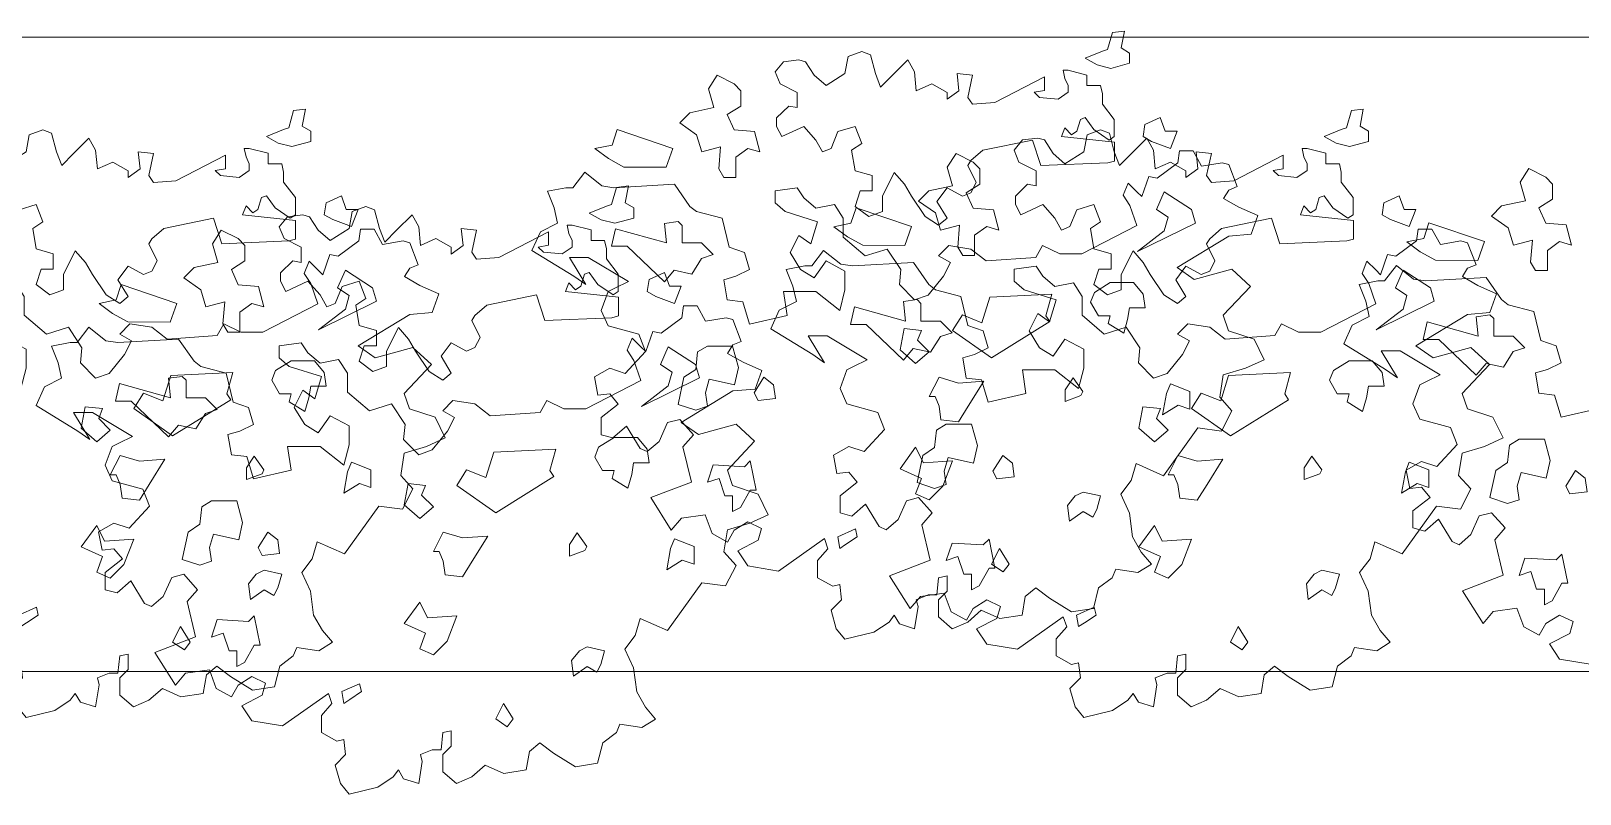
# Model space of a CAD drawing. Header units: inches. Extents: x 5 to 136470, y 9 to 138066.
# Drawn here: x 89558 to 91022, y 125206 to 125928 of the extents above; entities that cross this region are included whole.
import ezdxf

# ---------------------------------------------------------------- set-up
doc = ezdxf.new("R2010")
doc.units = ezdxf.units.IN
doc.header["$MEASUREMENT"] = 0
doc.layers.add('partition', color=253, linetype='Continuous', lineweight=5)
doc.layers.add('TREES', color=72, linetype='Continuous', lineweight=5, transparency=0.05)
doc.styles.add('ROMANS', font='', dxfattribs={"width": 0.8})
doc.styles.get('ROMANS').set_extended_font_data('VNI-Avo')

# ---------------------------------------------------------------- blocks, each defined once
blk = doc.blocks.new('A$C7b2e77e3')
at = {"layer": 'partition'}
for p, q in [((34066.5, 18205.8), (27393.4, 18205.8)), ((34066.5, 17605.8), (27993.4, 17605.8))]:
    blk.add_line(p, q, dxfattribs=at)
at = {"layer": 'TREES'}
for p, q in [((30508.2, 18187.4), (30521.1, 18192.1)), ((30521.1, 18192.1), (30529.3, 18189)), ((30529.3, 18189), (30534, 18171.2)), ((30439.2, 18172.9), (30447.1, 18182.5)), ((30447.1, 18182.5), (30461.6, 18184.1)), ((30461.6, 18184.1), (30467.9, 18182.5)), ((30467.9, 18182.5), (30476.2, 18169.6)), ((30505.2, 18171.2), (30508.2, 18187.4)), ((30550.2, 18169.6), (30564.7, 18184.1)), ((30564.7, 18184.1), (30571, 18172.9)), ((30713.2, 18166.6), (30711.5, 18174.5)), ((30711.5, 18174.5), (30716.2, 18174.5)), ((30716.2, 18174.5), (30734, 18169.9)), ((30443.8, 18161.6), (30439.2, 18172.9)), ((30460, 18153.4), (30443.8, 18161.6)), ((30476.2, 18169.6), (30487.4, 18160)), ((30487.4, 18160), (30505.2, 18171.2)), ((30534, 18171.2), (30538.9, 18158.3)), ((30538.9, 18158.3), (30550.2, 18169.6)), ((30571, 18172.9), (30572.6, 18155)), ((30572.6, 18155), (30587.2, 18161.6)), ((30587.2, 18161.6), (30601.7, 18153.4)), ((30611.3, 18171.2), (30625.8, 18169.6)), ((30612.9, 18155), (30611.3, 18171.2)), ((30625.8, 18169.6), (30621.2, 18148.7)), ((30646.9, 18143.8), (30693.7, 18168.2)), ((30693.7, 18168.2), (30693.7, 18155.3)), ((30716.2, 18160), (30713.2, 18166.6)), ((30716.2, 18153.7), (30716.2, 18160)), ((30734, 18169.9), (30734, 18160)), ((30734, 18160), (30746.9, 18160)), ((30746.9, 18160), (30748.5, 18152)), ((30460, 18139.1), (30460, 18153.4)), ((30601.7, 18147.1), (30612.9, 18155)), ((30601.7, 18153.4), (30601.7, 18147.1)), ((30621.2, 18148.7), (30625.8, 18142.2)), ((30693.7, 18155.3), (30684.1, 18153.7)), ((30684.1, 18153.7), (30689, 18148.7)), ((30689, 18148.7), (30706.6, 18147.1)), ((30706.6, 18147.1), (30716.2, 18153.7)), ((30748.5, 18152), (30748.5, 18142.4)), ((30440.5, 18129.3), (30452, 18140.5)), ((30440.5, 18121.3), (30440.5, 18129.3)), ((30452, 18140.5), (30460, 18139.1)), ((30625.8, 18142.2), (30646.9, 18143.8)), ((30732.3, 18129.6), (30727.7, 18127.9)), ((30740.6, 18118.3), (30732.3, 18129.6)), ((30748.5, 18142.4), (30759.7, 18127.9)), ((29734.1, 18113.4), (29746.9, 18118.1)), ((29746.9, 18118.1), (29755.2, 18115)), ((29755.2, 18115), (29759.8, 18097.2)), ((30445.5, 18111.7), (30440.5, 18121.3)), ((30466.3, 18121.3), (30445.5, 18111.7)), ((30477.8, 18108.4), (30466.3, 18121.3)), ((30498.6, 18116.4), (30492.1, 18100.5)), ((30514.8, 18121.3), (30498.6, 18116.4)), ((30521.1, 18105.1), (30514.8, 18121.3)), ((30713.2, 18120), (30709.9, 18111.7)), ((30719.5, 18113.4), (30713.2, 18120)), ((30724.4, 18116.7), (30719.5, 18113.4)), ((30727.7, 18127.9), (30724.4, 18116.7)), ((30754.8, 18108.4), (30740.6, 18118.3)), ((30759.7, 18127.9), (30759.7, 18111.7)), ((29665, 18098.9), (29672.9, 18108.5)), ((29672.9, 18108.5), (29687.5, 18110.1)), ((29687.5, 18110.1), (29693.8, 18108.5)), ((29693.8, 18108.5), (29702, 18095.6)), ((29731, 18097.2), (29734.1, 18113.4)), ((29776, 18095.6), (29790.5, 18110.1)), ((29790.5, 18110.1), (29796.8, 18098.9)), ((29939, 18092.6), (29937.3, 18100.5)), ((29937.3, 18100.5), (29942, 18100.5)), ((29942, 18100.5), (29959.8, 18095.9)), ((30484.1, 18097.2), (30477.8, 18108.4)), ((30492.1, 18100.5), (30484.1, 18097.2)), ((30511.5, 18098.8), (30521.1, 18105.1)), ((30682.5, 18108.4), (30635.4, 18098.8)), ((30690.4, 18084.3), (30682.5, 18108.4)), ((30709.9, 18111.7), (30760, 18106.4)), ((30759.7, 18111.7), (30754.8, 18108.4)), ((30760, 18106.4), (30760, 18088.5)), ((29669.6, 18087.6), (29665, 18098.9)), ((29685.8, 18079.4), (29669.6, 18087.6)), ((29702, 18095.6), (29713.2, 18086)), ((29713.2, 18086), (29731, 18097.2)), ((29759.8, 18097.2), (29764.8, 18084.3)), ((29764.8, 18084.3), (29776, 18095.6)), ((29796.8, 18098.9), (29798.5, 18081)), ((29798.5, 18081), (29813, 18087.6)), ((29813, 18087.6), (29827.5, 18079.4)), ((29837.1, 18097.2), (29851.6, 18095.6)), ((29838.8, 18081), (29837.1, 18097.2)), ((29851.6, 18095.6), (29847, 18074.7)), ((29872.7, 18069.8), (29919.5, 18094.2)), ((29919.5, 18094.2), (29919.5, 18081.3)), ((29942, 18086), (29939, 18092.6)), ((29942, 18079.7), (29942, 18086)), ((29959.8, 18095.9), (29959.8, 18086)), ((29959.8, 18086), (29972.7, 18086)), ((29972.7, 18086), (29974.3, 18078)), ((30514.8, 18079.4), (30511.5, 18098.8)), ((30624.2, 18089), (30621.2, 18084.3)), ((30635.4, 18098.8), (30624.2, 18089)), ((30753.7, 18086.9), (30690.4, 18084.3)), ((30760, 18088.5), (30753.7, 18086.9)), ((30800.3, 18072.4), (30819.8, 18086.9)), ((30819.8, 18086.9), (30821.4, 18098.1)), ((30821.4, 18098.1), (30834.3, 18098.1)), ((30834.3, 18098.1), (30842.2, 18083.6)), ((30842.2, 18083.6), (30861.7, 18086.9)), ((30861.7, 18086.9), (30868, 18085.2)), ((29685.8, 18065.1), (29685.8, 18079.4)), ((29827.5, 18073.1), (29838.8, 18081)), ((29827.5, 18079.4), (29827.5, 18073.1)), ((29847, 18074.7), (29851.6, 18068.2)), ((29919.5, 18081.3), (29909.9, 18079.7)), ((29909.9, 18079.7), (29914.9, 18074.7)), ((29914.9, 18074.7), (29932.4, 18073.1)), ((29932.4, 18073.1), (29942, 18079.7)), ((29974.3, 18078), (29974.3, 18068.4)), ((30248, 18063.3), (30259.2, 18077.9)), ((30259.2, 18077.9), (30275.4, 18065)), ((30531, 18074.7), (30514.8, 18079.4)), ((30531, 18060.2), (30531, 18074.7)), ((30551.8, 18077.7), (30540.6, 18055.2)), ((30561.4, 18066.5), (30551.8, 18077.7)), ((30621.2, 18084.3), (30629.1, 18068.1)), ((30785.7, 18054.9), (30792.4, 18074)), ((30792.4, 18074), (30800.3, 18072.4)), ((30868, 18085.2), (30876, 18064.4)), ((29666.4, 18055.3), (29677.9, 18066.5)), ((29677.9, 18066.5), (29685.8, 18065.1)), ((29851.6, 18068.2), (29872.7, 18069.8)), ((29974.3, 18068.4), (29985.6, 18053.9)), ((30223.9, 18060), (30241.4, 18063.3)), ((30230.2, 18044.1), (30223.9, 18060)), ((30241.4, 18063.3), (30248, 18063.3)), ((30275.4, 18065), (30286.6, 18063.3)), ((30286.6, 18063.3), (30344.1, 18066.5)), ((30344.1, 18066.5), (30358.6, 18045.6)), ((30439.2, 18060.2), (30460, 18063.2)), ((30439.2, 18048.9), (30439.2, 18060.2)), ((30460, 18063.2), (30466.3, 18053.6)), ((30514.8, 18045.6), (30519.5, 18060.2)), ((30519.5, 18060.2), (30531, 18060.2)), ((30568, 18055.2), (30561.4, 18066.5)), ((30601.7, 18063.2), (30592.1, 18050.3)), ((30616.2, 18055.2), (30601.7, 18063.2)), ((30624.2, 18058.5), (30616.2, 18055.2)), ((30629.1, 18068.1), (30624.2, 18058.5)), ((30768.2, 18056.2), (30772.9, 18067.7)), ((30774.5, 18046.6), (30768.2, 18056.2)), ((30772.9, 18067.7), (30781.1, 18059.5)), ((30781.1, 18059.5), (30785.7, 18054.9)), ((30868, 18061.1), (30863.1, 18053.2)), ((30876, 18064.4), (30868, 18061.1)), ((29039.4, 18040.9), (29052.3, 18045.5)), ((29052.3, 18045.5), (29060.5, 18042.5)), ((29060.5, 18042.5), (29065.2, 18024.7)), ((29666.4, 18047.3), (29666.4, 18055.3)), ((29671.3, 18037.7), (29666.4, 18047.3)), ((29692.1, 18047.3), (29671.3, 18037.7)), ((29703.6, 18034.4), (29692.1, 18047.3)), ((29724.5, 18042.4), (29717.9, 18026.5)), ((29740.6, 18047.3), (29724.5, 18042.4)), ((29746.9, 18031.1), (29740.6, 18047.3)), ((29939, 18046), (29935.7, 18037.7)), ((29945.3, 18039.4), (29939, 18046)), ((29950.2, 18042.7), (29945.3, 18039.4)), ((29953.5, 18053.9), (29950.2, 18042.7)), ((29958.2, 18055.6), (29953.5, 18053.9)), ((29966.4, 18044.3), (29958.2, 18055.6)), ((29980.6, 18034.4), (29966.4, 18044.3)), ((29985.6, 18053.9), (29985.6, 18037.7)), ((30233.4, 18029.6), (30230.2, 18044.1)), ((30358.6, 18045.6), (30364.9, 18040.7)), ((30448.8, 18040.7), (30439.2, 18048.9)), ((30466.3, 18053.6), (30477.8, 18044)), ((30477.8, 18044), (30495.3, 18047.3)), ((30495.3, 18047.3), (30503.6, 18034.4)), ((30527.7, 18036), (30514.8, 18045.6)), ((30540.6, 18055.2), (30540.6, 18040.7)), ((30580.9, 18036), (30568, 18055.2)), ((30592.1, 18050.3), (30601.7, 18034.4)), ((30781.1, 18027.4), (30774.5, 18046.6)), ((30863.1, 18053.2), (30877.6, 18044.9)), ((30877.6, 18044.9), (30895.4, 18037)), ((28970.3, 18026.3), (28978.3, 18035.9)), ((28978.3, 18035.9), (28992.8, 18037.6)), ((28992.8, 18037.6), (28999.1, 18035.9)), ((28999.1, 18035.9), (29007.3, 18023)), ((29036.4, 18024.7), (29039.4, 18040.9)), ((29081.3, 18023), (29095.9, 18037.6)), ((29095.9, 18037.6), (29102.2, 18026.3)), ((29244.3, 18020), (29242.7, 18028)), ((29242.7, 18028), (29247.3, 18028)), ((29247.3, 18028), (29265.2, 18023.3)), ((29709.9, 18023.2), (29703.6, 18034.4)), ((29737.3, 18024.8), (29746.9, 18031.1)), ((29908.3, 18034.4), (29861.2, 18024.8)), ((29916.2, 18010.3), (29908.3, 18034.4)), ((29935.7, 18037.7), (29985.8, 18032.4)), ((29985.6, 18037.7), (29980.6, 18034.4)), ((29985.8, 18032.4), (29985.8, 18014.5)), ((30217.3, 18021.4), (30233.4, 18029.6)), ((30364.9, 18040.7), (30389, 18034.4)), ((30389, 18034.4), (30395.6, 18007)), ((30479.2, 18031.1), (30448.8, 18040.7)), ((30472.9, 18010.3), (30479.2, 18031.1)), ((30503.6, 18034.4), (30503.6, 18016.6)), ((30540.6, 18040.7), (30527.7, 18036)), ((30593.7, 18027.8), (30580.9, 18036)), ((30601.7, 18034.4), (30593.7, 18027.8)), ((30729, 18000.7), (30781.1, 18027.4)), ((30895.4, 18037), (30889.1, 18019.2)), ((28975, 18015.1), (28970.3, 18026.3)), ((28991.2, 18006.9), (28975, 18015.1)), ((29007.3, 18023), (29018.6, 18013.4)), ((29018.6, 18013.4), (29036.4, 18024.7)), ((29065.2, 18024.7), (29070.1, 18011.8)), ((29070.1, 18011.8), (29081.3, 18023)), ((29102.2, 18026.3), (29103.8, 18008.5)), ((29103.8, 18008.5), (29118.3, 18015.1)), ((29118.3, 18015.1), (29132.9, 18006.9)), ((29142.5, 18024.7), (29157, 18023)), ((29144.1, 18008.5), (29142.5, 18024.7)), ((29157, 18023), (29152.3, 18002.2)), ((29178.1, 17997.3), (29224.9, 18021.7)), ((29224.9, 18021.7), (29224.9, 18008.8)), ((29247.3, 18013.4), (29244.3, 18020)), ((29247.3, 18007.1), (29247.3, 18013.4)), ((29265.2, 18023.3), (29265.2, 18013.4)), ((29265.2, 18013.4), (29278, 18013.4)), ((29278, 18013.4), (29279.7, 18005.5)), ((29717.9, 18026.5), (29709.9, 18023.2)), ((29740.6, 18005.4), (29737.3, 18024.8)), ((29850, 18015), (29847, 18010.3)), ((29861.2, 18024.8), (29850, 18015)), ((29979.5, 18012.9), (29916.2, 18010.3)), ((29985.8, 18014.5), (29979.5, 18012.9)), ((30026.1, 17998.4), (30045.6, 18012.9)), ((30045.6, 18012.9), (30047.2, 18024.1)), ((30047.2, 18024.1), (30060.1, 18024.1)), ((30060.1, 18024.1), (30068.1, 18009.6)), ((30068.1, 18009.6), (30087.5, 18012.9)), ((30087.5, 18012.9), (30093.8, 18011.2)), ((30209.3, 18003.8), (30217.3, 18021.4)), ((30453.4, 18002), (30461.6, 18018.2)), ((30461.6, 18018.2), (30472.9, 18010.3)), ((30503.6, 18016.6), (30524.4, 17998.8)), ((30868, 18017.5), (30819.2, 17987.8)), ((30889.1, 18019.2), (30868, 18017.5)), ((28991.2, 17992.6), (28991.2, 18006.9)), ((29132.9, 18000.5), (29144.1, 18008.5)), ((29132.9, 18006.9), (29132.9, 18000.5)), ((29152.3, 18002.2), (29157, 17995.6)), ((29224.9, 18008.8), (29215.3, 18007.1)), ((29215.3, 18007.1), (29220.2, 18002.2)), ((29220.2, 18002.2), (29237.8, 18000.6)), ((29237.8, 18000.6), (29247.3, 18007.1)), ((29279.7, 18005.5), (29279.7, 17995.9)), ((29473.8, 17989.3), (29485, 18003.9)), ((29485, 18003.9), (29501.2, 17991)), ((29756.8, 18000.7), (29740.6, 18005.4)), ((29756.8, 17986.2), (29756.8, 18000.7)), ((29777.6, 18003.7), (29766.4, 17981.2)), ((29787.2, 17992.5), (29777.6, 18003.7)), ((29847, 18010.3), (29854.9, 17994.1)), ((30011.5, 17980.9), (30018.2, 18000)), ((30018.2, 18000), (30026.1, 17998.4)), ((30093.8, 18011.2), (30101.8, 17990.4)), ((30248.9, 17979.6), (30209.3, 18003.8)), ((30395.6, 18007), (30410.1, 18002)), ((30410.1, 18002), (30414.8, 17985.9)), ((30463.3, 17985.9), (30453.4, 18002)), ((30524.4, 17998.8), (30545.2, 18005.3)), ((30545.2, 18005.3), (30558.1, 17985.9)), ((30593.7, 17998.8), (30603.3, 18008.6)), ((30605, 17992.4), (30593.7, 17998.8)), ((30603.3, 18008.6), (30624.2, 18005.3)), ((30624.2, 18005.3), (30638.7, 17994.1)), ((30685.7, 17997.4), (30692, 18008.6)), ((30692, 18008.6), (30708.2, 18000.7)), ((30708.2, 18000.7), (30729, 18000.7)), ((28971.7, 17982.7), (28983.2, 17994)), ((28983.2, 17994), (28991.2, 17992.6)), ((29157, 17995.6), (29178.1, 17997.3)), ((29263.5, 17983), (29258.9, 17981.4)), ((29271.7, 17971.8), (29263.5, 17983)), ((29279.7, 17995.9), (29290.9, 17981.4)), ((29449.7, 17986), (29467.2, 17989.3)), ((29456, 17970.1), (29449.7, 17986)), ((29467.2, 17989.3), (29473.8, 17989.3)), ((29501.2, 17991), (29512.4, 17989.3)), ((29512.4, 17989.3), (29569.9, 17992.5)), ((29569.9, 17992.5), (29584.4, 17971.6)), ((29665, 17986.2), (29685.8, 17989.2)), ((29665, 17974.9), (29665, 17986.2)), ((29685.8, 17989.2), (29692.1, 17979.6)), ((29740.6, 17971.6), (29745.3, 17986.2)), ((29745.3, 17986.2), (29756.8, 17986.2)), ((29793.8, 17981.2), (29787.2, 17992.5)), ((29827.5, 17989.2), (29817.9, 17976.3)), ((29842, 17981.2), (29827.5, 17989.2)), ((29850, 17984.5), (29842, 17981.2)), ((29854.9, 17994.1), (29850, 17984.5)), ((29994.1, 17982.2), (29998.7, 17993.7)), ((29998.7, 17993.7), (30006.9, 17985.5)), ((30006.9, 17985.5), (30011.5, 17980.9)), ((30093.8, 17987.1), (30088.9, 17979.2)), ((30101.8, 17990.4), (30093.8, 17987.1)), ((30244.7, 17997.2), (30260.2, 17971.6)), ((30262.5, 17997.2), (30244.7, 17997.2)), ((30300.5, 17974.6), (30262.5, 17997.2)), ((30414.8, 17985.9), (30401.9, 17979.6)), ((30476.2, 17977.9), (30463.3, 17985.9)), ((30487.4, 17994.1), (30476.2, 17977.9)), ((30505.2, 17984.5), (30487.4, 17994.1)), ((30505.2, 17966.7), (30505.2, 17984.5)), ((30558.1, 17985.9), (30556.7, 17971.6)), ((30598.4, 17979.6), (30605, 17992.4)), ((30638.7, 17994.1), (30685.7, 17997.4)), ((30819.2, 17987.8), (30835.4, 17976.6)), ((30835.4, 17976.6), (30871, 17986.1)), ((30871, 17986.1), (30888.6, 17970)), ((31015.3, 17975.1), (31026.6, 17989.7)), ((31026.6, 17989.7), (31042.8, 17976.8)), ((28971.7, 17974.8), (28971.7, 17982.7)), ((28976.6, 17965.2), (28971.7, 17974.8)), ((28997.5, 17974.8), (28976.6, 17965.2)), ((29009, 17961.9), (28997.5, 17974.8)), ((29029.8, 17969.8), (29023.2, 17953.9)), ((29046, 17974.8), (29029.8, 17969.8)), ((29052.3, 17958.6), (29046, 17974.8)), ((29244.3, 17973.4), (29241, 17965.2)), ((29250.6, 17966.8), (29244.3, 17973.4)), ((29255.6, 17970.1), (29250.6, 17966.8)), ((29258.9, 17981.4), (29255.6, 17970.1)), ((29286, 17961.9), (29271.7, 17971.8)), ((29290.9, 17981.4), (29290.9, 17965.2)), ((29459.3, 17955.6), (29456, 17970.1)), ((29584.4, 17971.6), (29590.7, 17966.7)), ((29674.6, 17966.7), (29665, 17974.9)), ((29692.1, 17979.6), (29703.6, 17970)), ((29703.6, 17970), (29721.2, 17973.3)), ((29721.2, 17973.3), (29729.4, 17960.4)), ((29753.5, 17962), (29740.6, 17971.6)), ((29766.4, 17981.2), (29766.4, 17966.7)), ((29806.7, 17962), (29793.8, 17981.2)), ((29817.9, 17976.3), (29827.5, 17960.4)), ((30000.4, 17972.6), (29994.1, 17982.2)), ((30006.9, 17953.4), (30000.4, 17972.6)), ((30088.9, 17979.2), (30103.4, 17970.9)), ((30103.4, 17970.9), (30121.2, 17963)), ((30260.2, 17971.6), (30248.9, 17979.6)), ((30281.3, 17965), (30287.6, 17968.3)), ((30287.6, 17968.3), (30300.5, 17974.6)), ((30401.9, 17979.6), (30390.6, 17976.3)), ((30390.6, 17976.3), (30393.9, 17957.1)), ((30556.7, 17971.6), (30571, 17957.1)), ((30583.9, 17961.7), (30598.4, 17979.6)), ((30888.6, 17970), (30862.8, 17942.6)), ((30991.2, 17971.8), (31008.8, 17975.1)), ((30997.5, 17955.9), (30991.2, 17971.8)), ((31008.8, 17975.1), (31015.3, 17975.1)), ((31042.8, 17976.8), (31054, 17975.1)), ((31054, 17975.1), (31111.4, 17978.3)), ((31111.4, 17978.3), (31126, 17957.4)), ((29015.3, 17950.6), (29009, 17961.9)), ((29023.2, 17953.9), (29015.3, 17950.6)), ((29042.7, 17952.3), (29052.3, 17958.6)), ((29213.6, 17961.9), (29166.6, 17952.3)), ((29221.6, 17937.8), (29213.6, 17961.9)), ((29241, 17965.2), (29291.2, 17959.8)), ((29290.9, 17965.2), (29286, 17961.9)), ((29291.2, 17959.8), (29291.2, 17942)), ((29443.1, 17947.4), (29459.3, 17955.6)), ((29590.7, 17966.7), (29614.8, 17960.4)), ((29614.8, 17960.4), (29621.4, 17933)), ((29705, 17957.1), (29674.6, 17966.7)), ((29698.7, 17936.3), (29705, 17957.1)), ((29729.4, 17960.4), (29729.4, 17942.6)), ((29766.4, 17966.7), (29753.5, 17962)), ((29819.6, 17953.8), (29806.7, 17962)), ((29827.5, 17960.4), (29819.6, 17953.8)), ((30121.2, 17963), (30114.9, 17945.2)), ((30274.7, 17947.2), (30281.3, 17965)), ((30393.9, 17957.1), (30408.5, 17955.4)), ((30408.5, 17955.4), (30414.8, 17934.3)), ((30447.1, 17965), (30477.8, 17965)), ((30450.4, 17942.5), (30447.1, 17965)), ((30477.8, 17965), (30500.3, 17947.2)), ((30500.3, 17947.2), (30505.2, 17966.7)), ((30571, 17957.1), (30583.9, 17961.7)), ((31000.8, 17941.4), (30997.5, 17955.9)), ((31126, 17957.4), (31132.3, 17952.5)), ((29046, 17932.8), (29042.7, 17952.3)), ((29155.3, 17942.4), (29152.3, 17937.8)), ((29166.6, 17952.3), (29155.3, 17942.4)), ((29284.9, 17940.3), (29221.6, 17937.8)), ((29291.2, 17942), (29284.9, 17940.3)), ((29331.5, 17925.8), (29350.9, 17940.3)), ((29350.9, 17940.3), (29352.6, 17951.6)), ((29352.6, 17951.6), (29365.5, 17951.6)), ((29365.5, 17951.6), (29373.4, 17937)), ((29373.4, 17937), (29392.9, 17940.3)), ((29392.9, 17940.3), (29399.2, 17938.7)), ((29435.2, 17929.8), (29443.1, 17947.4)), ((29679.2, 17928), (29687.5, 17944.2)), ((29687.5, 17944.2), (29698.7, 17936.3)), ((29729.4, 17942.6), (29750.2, 17924.8)), ((29954.9, 17926.7), (30006.9, 17953.4)), ((30093.8, 17943.5), (30045, 17913.8)), ((30114.9, 17945.2), (30093.8, 17943.5)), ((30281.3, 17932.7), (30274.7, 17947.2)), ((30414.8, 17934.3), (30450.4, 17942.5)), ((30862.8, 17942.6), (30867.7, 17928)), ((30984.7, 17933.2), (31000.8, 17941.4)), ((31132.3, 17952.5), (31156.4, 17946.2)), ((31156.4, 17946.2), (31163, 17918.8)), ((28779.2, 17916.8), (28790.4, 17931.3)), ((28790.4, 17931.3), (28806.6, 17918.4)), ((29062.2, 17928.2), (29046, 17932.8)), ((29062.2, 17913.6), (29062.2, 17928.2)), ((29083, 17931.2), (29071.8, 17908.7)), ((29092.6, 17919.9), (29083, 17931.2)), ((29152.3, 17937.8), (29160.3, 17921.6)), ((29316.9, 17908.3), (29323.5, 17927.4)), ((29323.5, 17927.4), (29331.5, 17925.8)), ((29399.2, 17938.7), (29407.1, 17917.9)), ((29474.8, 17905.6), (29435.2, 17929.8)), ((29621.4, 17933), (29635.9, 17928)), ((29635.9, 17928), (29640.6, 17911.9)), ((29689.1, 17911.9), (29679.2, 17928)), ((29750.2, 17924.8), (29771.1, 17931.3)), ((29771.1, 17931.3), (29783.9, 17911.9)), ((29819.6, 17924.8), (29829.2, 17934.6)), ((29830.8, 17918.4), (29819.6, 17924.8)), ((29829.2, 17934.6), (29850, 17931.3)), ((29850, 17931.3), (29864.5, 17920.1)), ((29911.6, 17923.4), (29917.9, 17934.6)), ((29917.9, 17934.6), (29934, 17926.7)), ((29934, 17926.7), (29954.9, 17926.7)), ((30310.3, 17924.7), (30281.3, 17932.7)), ((30316.6, 17908.5), (30310.3, 17924.7)), ((30867.7, 17928), (30891.9, 17920.1)), ((30976.7, 17915.6), (30984.7, 17933.2)), ((28755, 17913.5), (28772.6, 17916.8)), ((28761.3, 17897.6), (28755, 17913.5)), ((28772.6, 17916.8), (28779.2, 17916.8)), ((28806.6, 17918.4), (28817.8, 17916.8)), ((28817.8, 17916.8), (28875.2, 17919.9)), ((28875.2, 17919.9), (28889.8, 17899.1)), ((28970.3, 17913.6), (28991.2, 17916.6)), ((28970.3, 17902.4), (28970.3, 17913.6)), ((28991.2, 17916.6), (28997.5, 17907)), ((29046, 17899.1), (29050.6, 17913.6)), ((29050.6, 17913.6), (29062.2, 17913.6)), ((29099.2, 17908.7), (29092.6, 17919.9)), ((29132.9, 17916.6), (29123.3, 17903.8)), ((29147.4, 17908.7), (29132.9, 17916.6)), ((29155.3, 17912), (29147.4, 17908.7)), ((29160.3, 17921.6), (29155.3, 17912)), ((29299.4, 17909.6), (29304.1, 17921.1)), ((29305.7, 17900), (29299.4, 17909.6)), ((29304.1, 17921.1), (29312.3, 17912.9)), ((29312.3, 17912.9), (29316.9, 17908.3)), ((29399.2, 17914.6), (29394.2, 17906.6)), ((29407.1, 17917.9), (29399.2, 17914.6)), ((29470.5, 17923.2), (29486, 17897.6)), ((29488.3, 17923.2), (29470.5, 17923.2)), ((29526.3, 17900.6), (29488.3, 17923.2)), ((29640.6, 17911.9), (29627.7, 17905.6)), ((29702, 17903.9), (29689.1, 17911.9)), ((29713.2, 17920.1), (29702, 17903.9)), ((29731, 17910.5), (29713.2, 17920.1)), ((29731, 17892.7), (29731, 17910.5)), ((29783.9, 17911.9), (29782.6, 17897.6)), ((29824.2, 17905.6), (29830.8, 17918.4)), ((29864.5, 17920.1), (29911.6, 17923.4)), ((30045, 17913.8), (30061.2, 17902.5)), ((30061.2, 17902.5), (30096.8, 17912.1)), ((30096.8, 17912.1), (30114.4, 17896)), ((30891.9, 17920.1), (30901.4, 17900.6)), ((31016.3, 17891.4), (30976.7, 17915.6)), ((31163, 17918.8), (31177.5, 17913.8)), ((31177.5, 17913.8), (31182.1, 17897.7)), ((28764.6, 17883.1), (28761.3, 17897.6)), ((28889.8, 17899.1), (28896.1, 17894.2)), ((28979.9, 17894.2), (28970.3, 17902.4)), ((28997.5, 17907), (29009, 17897.4)), ((29009, 17897.4), (29026.5, 17900.7)), ((29026.5, 17900.7), (29034.8, 17887.9)), ((29058.9, 17889.5), (29046, 17899.1)), ((29071.8, 17908.7), (29071.8, 17894.2)), ((29112, 17889.5), (29099.2, 17908.7)), ((29123.3, 17903.8), (29132.9, 17887.9)), ((29312.3, 17880.8), (29305.7, 17900)), ((29394.2, 17906.6), (29408.8, 17898.4)), ((29408.8, 17898.4), (29426.6, 17890.4)), ((29486, 17897.6), (29474.8, 17905.6)), ((29513.4, 17894.3), (29526.3, 17900.6)), ((29627.7, 17905.6), (29616.5, 17902.3)), ((29616.5, 17902.3), (29619.8, 17883.1)), ((29782.6, 17897.6), (29796.8, 17883.1)), ((29809.7, 17887.7), (29824.2, 17905.6)), ((30114.4, 17896), (30088.6, 17868.5)), ((30297.5, 17887.7), (30316.6, 17908.5)), ((30901.4, 17900.6), (30883.9, 17892.6)), ((31012.1, 17909), (31027.6, 17883.4)), ((31029.9, 17909), (31012.1, 17909)), ((31067.8, 17886.4), (31029.9, 17909)), ((31182.1, 17897.7), (31169.3, 17891.4)), ((28748.5, 17874.8), (28764.6, 17883.1)), ((28896.1, 17894.2), (28920.2, 17887.9)), ((28920.2, 17887.9), (28926.8, 17860.4)), ((29010.4, 17884.6), (28979.9, 17894.2)), ((29004.1, 17863.7), (29010.4, 17884.6)), ((29034.8, 17887.9), (29034.8, 17870)), ((29071.8, 17894.2), (29058.9, 17889.5)), ((29124.9, 17881.3), (29112, 17889.5)), ((29132.9, 17887.9), (29124.9, 17881.3)), ((29260.2, 17854.1), (29312.3, 17880.8)), ((29426.6, 17890.4), (29420.3, 17872.6)), ((29500.5, 17873.2), (29507.1, 17891)), ((29507.1, 17891), (29513.4, 17894.3)), ((29619.8, 17883.1), (29634.3, 17881.4)), ((29634.3, 17881.4), (29640.6, 17860.3)), ((29672.9, 17891), (29703.6, 17891)), ((29676.2, 17868.5), (29672.9, 17891)), ((29703.6, 17891), (29726.1, 17873.2)), ((29726.1, 17873.2), (29731, 17892.7)), ((29796.8, 17883.1), (29809.7, 17887.7)), ((30268.4, 17884.4), (30282.9, 17892.6)), ((30271.7, 17866.9), (30268.4, 17884.4)), ((30282.9, 17892.6), (30297.5, 17887.7)), ((30862.8, 17886.3), (30859.5, 17865.2)), ((30883.9, 17892.6), (30862.8, 17886.3)), ((31027.6, 17883.4), (31016.3, 17891.4)), ((31055, 17880.1), (31067.8, 17886.4)), ((31169.3, 17891.4), (31158, 17888.1)), ((31158, 17888.1), (31161.3, 17868.9)), ((28740.5, 17857.3), (28748.5, 17874.8)), ((28984.6, 17855.5), (28992.8, 17871.7)), ((28992.8, 17871.7), (29004.1, 17863.7)), ((29034.8, 17870), (29055.6, 17852.2)), ((29399.2, 17871), (29350.4, 17841.2)), ((29420.3, 17872.6), (29399.2, 17871)), ((29507.1, 17858.7), (29500.5, 17873.2)), ((29640.6, 17860.3), (29676.2, 17868.5)), ((30088.6, 17868.5), (30093.6, 17854)), ((30282.9, 17868.2), (30271.7, 17866.9)), ((30290.9, 17858.6), (30282.9, 17868.2)), ((31042.1, 17859), (31048.7, 17876.8)), ((31048.7, 17876.8), (31055, 17880.1)), ((31161.3, 17868.9), (31175.8, 17867.2)), ((31175.8, 17867.2), (31182.1, 17846.1)), ((28780.1, 17833), (28740.5, 17857.3)), ((28926.8, 17860.4), (28941.3, 17855.5)), ((28941.3, 17855.5), (28945.9, 17839.3)), ((28994.5, 17839.3), (28984.6, 17855.5)), ((29055.6, 17852.2), (29076.4, 17858.8)), ((29076.4, 17858.8), (29089.3, 17839.3)), ((29124.9, 17852.2), (29134.5, 17862.1)), ((29136.2, 17845.9), (29124.9, 17852.2)), ((29134.5, 17862.1), (29155.3, 17858.8)), ((29155.3, 17858.8), (29169.9, 17847.5)), ((29216.9, 17850.8), (29223.2, 17862.1)), ((29223.2, 17862.1), (29239.4, 17854.1)), ((29239.4, 17854.1), (29260.2, 17854.1)), ((29536.2, 17850.7), (29507.1, 17858.7)), ((30093.6, 17854), (30117.7, 17846.1)), ((30274.7, 17845.8), (30290.9, 17858.6)), ((30859.5, 17865.2), (30871, 17852.3)), ((30871, 17852.3), (30861.2, 17833.1)), ((31048.7, 17844.5), (31042.1, 17859)), ((31182.1, 17846.1), (31217.8, 17854.3)), ((28775.9, 17850.7), (28791.4, 17825.1)), ((28793.7, 17850.7), (28775.9, 17850.7)), ((28831.7, 17828.1), (28793.7, 17850.7)), ((28945.9, 17839.3), (28933.1, 17833)), ((29007.3, 17831.4), (28994.5, 17839.3)), ((29018.6, 17847.5), (29007.3, 17831.4)), ((29036.4, 17837.9), (29018.6, 17847.5)), ((29036.4, 17820.1), (29036.4, 17837.9)), ((29089.3, 17839.3), (29087.9, 17825.1)), ((29129.6, 17833), (29136.2, 17845.9)), ((29169.9, 17847.5), (29216.9, 17850.8)), ((29350.4, 17841.2), (29366.6, 17830)), ((29366.6, 17830), (29402.2, 17839.6)), ((29402.2, 17839.6), (29419.7, 17823.4)), ((29542.5, 17834.5), (29536.2, 17850.7)), ((30117.7, 17846.1), (30127.3, 17826.6)), ((30274.7, 17829.6), (30274.7, 17845.8)), ((30298.8, 17837.8), (30285.9, 17826.6)), ((30311.7, 17816.7), (30298.8, 17837.8)), ((30337.5, 17841.1), (30329.5, 17823.3)), ((30349, 17844.1), (30337.5, 17841.1)), ((30361.9, 17829.6), (30349, 17844.1)), ((31077.7, 17836.5), (31048.7, 17844.5)), ((31084, 17820.3), (31077.7, 17836.5)), ((28791.4, 17825.1), (28780.1, 17833)), ((28812.5, 17818.5), (28818.8, 17821.8)), ((28818.8, 17821.8), (28831.7, 17828.1)), ((28933.1, 17833), (28921.8, 17829.7)), ((28921.8, 17829.7), (28925.1, 17810.5)), ((29087.9, 17825.1), (29102.2, 17810.5)), ((29115.1, 17815.2), (29129.6, 17833)), ((29419.7, 17823.4), (29394, 17796)), ((29523.3, 17813.7), (29542.5, 17834.5)), ((30127.3, 17826.6), (30109.7, 17818.6)), ((30285.9, 17826.6), (30274.7, 17829.6)), ((30329.5, 17823.3), (30318.3, 17813.7)), ((30352, 17818.3), (30361.9, 17829.6)), ((30838.7, 17836.2), (30806.2, 17790.9)), ((30861.2, 17833.1), (30838.7, 17836.2)), ((28805.9, 17800.7), (28812.5, 17818.5)), ((28925.1, 17810.5), (28939.6, 17808.9)), ((28939.6, 17808.9), (28945.9, 17787.8)), ((28978.3, 17818.5), (29009, 17818.5)), ((28981.6, 17796), (28978.3, 17818.5)), ((29009, 17818.5), (29031.5, 17800.7)), ((29031.5, 17800.7), (29036.4, 17820.1)), ((29102.2, 17810.5), (29115.1, 17815.2)), ((29494.2, 17810.4), (29508.8, 17818.6)), ((29497.5, 17792.9), (29494.2, 17810.4)), ((29508.8, 17818.6), (29523.3, 17813.7)), ((30088.6, 17812.3), (30085.3, 17791.2)), ((30109.7, 17818.6), (30088.6, 17812.3)), ((30318.3, 17813.7), (30311.7, 17816.7)), ((30360, 17784.9), (30352, 17818.3)), ((31064.8, 17799.5), (31084, 17820.3)), ((28812.5, 17786.1), (28805.9, 17800.7)), ((28945.9, 17787.8), (28981.6, 17796)), ((29394, 17796), (29398.9, 17781.5)), ((29508.8, 17794.2), (29497.5, 17792.9)), ((29516.7, 17784.6), (29508.8, 17794.2)), ((30780.4, 17802.4), (30775.7, 17786.3)), ((30806.2, 17790.9), (30780.4, 17802.4)), ((31035.8, 17796.2), (31050.3, 17804.4)), ((31039.1, 17778.7), (31035.8, 17796.2)), ((31050.3, 17804.4), (31064.8, 17799.5)), ((28841.5, 17778.2), (28812.5, 17786.1)), ((28847.8, 17762), (28841.5, 17778.2)), ((29398.9, 17781.5), (29423, 17773.5)), ((29500.5, 17771.8), (29516.7, 17784.6)), ((30085.3, 17791.2), (30096.8, 17778.3)), ((30096.8, 17778.3), (30087, 17759.1)), ((30321.6, 17770.1), (30360, 17784.9)), ((30775.7, 17786.3), (30765.9, 17773.4)), ((31050.3, 17780), (31039.1, 17778.7)), ((31058.3, 17770.4), (31050.3, 17780)), ((29423, 17773.5), (29432.6, 17754)), ((29500.5, 17755.6), (29500.5, 17771.8)), ((29524.7, 17763.8), (29511.8, 17752.6)), ((29537.5, 17742.7), (29524.7, 17763.8)), ((29563.3, 17767.1), (29555.4, 17749.3)), ((29574.8, 17770.1), (29563.3, 17767.1)), ((29587.7, 17755.6), (29574.8, 17770.1)), ((30341, 17739.4), (30321.6, 17770.1)), ((30765.9, 17773.4), (30774.1, 17755.5)), ((31042.1, 17757.5), (31058.3, 17770.4)), ((28828.6, 17741.2), (28847.8, 17762)), ((29432.6, 17754), (29415.1, 17746.1)), ((29511.8, 17752.6), (29500.5, 17755.6)), ((29555.4, 17749.3), (29544.1, 17739.7)), ((29577.8, 17744.3), (29587.7, 17755.6)), ((30064.5, 17762.2), (30032, 17716.9)), ((30087, 17759.1), (30064.5, 17762.2)), ((30350.6, 17750.6), (30341, 17739.4)), ((30373.1, 17753.9), (30350.6, 17750.6)), ((30379.7, 17736.1), (30373.1, 17753.9)), ((30774.1, 17755.5), (30777.1, 17733.1)), ((31042.1, 17741.4), (31042.1, 17757.5)), ((31066.2, 17749.6), (31053.3, 17738.3)), ((31079.1, 17728.5), (31066.2, 17749.6)), ((31104.8, 17752.9), (31096.9, 17735.1)), ((31116.4, 17755.9), (31104.8, 17752.9)), ((31129.2, 17741.4), (31116.4, 17755.9)), ((28799.6, 17737.9), (28814.1, 17746.1)), ((28802.9, 17720.3), (28799.6, 17737.9)), ((28814.1, 17746.1), (28828.6, 17741.2)), ((29394, 17739.8), (29390.7, 17718.7)), ((29415.1, 17746.1), (29394, 17739.8)), ((29544.1, 17739.7), (29537.5, 17742.7)), ((29585.8, 17710.9), (29577.8, 17744.3)), ((30394.2, 17728.1), (30379.7, 17736.1)), ((30400.5, 17739.4), (30394.2, 17728.1)), ((30413.4, 17747.3), (30400.5, 17739.4)), ((30426.3, 17741), (30413.4, 17747.3)), ((30423, 17729.8), (30426.3, 17741)), ((31053.3, 17738.3), (31042.1, 17741.4)), ((31096.9, 17735.1), (31085.7, 17725.5)), ((31119.4, 17730.1), (31129.2, 17741.4)), ((28814.1, 17721.7), (28802.9, 17720.3)), ((28822.1, 17712.1), (28814.1, 17721.7)), ((30006.2, 17728.4), (30001.6, 17712.2)), ((30032, 17716.9), (30006.2, 17728.4)), ((30403.8, 17719.9), (30423, 17729.8)), ((30413.4, 17705.6), (30403.8, 17719.9)), ((30485.8, 17731.4), (30442.5, 17700.7)), ((30479.2, 17710.6), (30489, 17721.8)), ((30489, 17721.8), (30485.8, 17731.4)), ((30777.1, 17733.1), (30785.3, 17718.5)), ((31085.7, 17725.5), (31079.1, 17728.5)), ((31127.3, 17696.7), (31119.4, 17730.1)), ((28805.9, 17699.2), (28822.1, 17712.1)), ((29390.7, 17718.7), (29402.2, 17705.8)), ((29402.2, 17705.8), (29392.3, 17686.6)), ((29547.4, 17696.1), (29585.8, 17710.9)), ((30001.6, 17712.2), (29991.7, 17699.4)), ((30442.5, 17700.7), (30413.4, 17705.6)), ((30479.2, 17694.4), (30479.2, 17710.6)), ((30794.9, 17707.3), (30782, 17699.3)), ((30785.3, 17718.5), (30794.9, 17707.3)), ((28805.9, 17683), (28805.9, 17699.2)), ((28830, 17691.3), (28817.1, 17680)), ((28842.9, 17670.1), (28830, 17691.3)), ((28868.7, 17694.5), (28860.7, 17676.7)), ((28880.2, 17697.6), (28868.7, 17694.5)), ((28893, 17683), (28880.2, 17697.6)), ((29566.9, 17665.4), (29547.4, 17696.1)), ((29991.7, 17699.4), (29999.9, 17681.5)), ((30493.7, 17686.4), (30479.2, 17694.4)), ((30593.7, 17694.4), (30592.1, 17678.2)), ((30601.7, 17696), (30593.7, 17694.4)), ((30601.7, 17681.5), (30601.7, 17696)), ((30757.9, 17694.4), (30745, 17684.8)), ((30761.2, 17702.3), (30757.9, 17694.4)), ((30782, 17699.3), (30761.2, 17702.3)), ((31089, 17681.9), (31127.3, 17696.7)), ((28817.1, 17680), (28805.9, 17683)), ((28860.7, 17676.7), (28849.5, 17667.1)), ((28883.2, 17671.8), (28893, 17683)), ((29369.9, 17689.6), (29337.3, 17644.4)), ((29392.3, 17686.6), (29369.9, 17689.6)), ((29576.5, 17676.6), (29566.9, 17665.4)), ((29598.9, 17679.9), (29576.5, 17676.6)), ((29605.5, 17662.1), (29598.9, 17679.9)), ((29999.9, 17681.5), (30002.9, 17659.1)), ((30500.3, 17687.8), (30493.7, 17686.4)), ((30501.9, 17673.6), (30500.3, 17687.8)), ((30583.9, 17678.2), (30572.6, 17673.6)), ((30592.1, 17678.2), (30583.9, 17678.2)), ((30593.7, 17673.6), (30601.7, 17681.5)), ((30675.7, 17676.6), (30672.7, 17659)), ((30685.6, 17684.8), (30675.7, 17676.6)), ((30698.4, 17674.9), (30685.6, 17684.8)), ((30745, 17684.8), (30740.1, 17665.3)), ((31108.4, 17651.2), (31089, 17681.9)), ((28849.5, 17667.1), (28842.9, 17670.1)), ((28891.1, 17638.3), (28883.2, 17671.8)), ((29620, 17654.1), (29605.5, 17662.1)), ((29626.3, 17665.4), (29620, 17654.1)), ((29639.2, 17673.3), (29626.3, 17665.4)), ((29652.1, 17667), (29639.2, 17673.3)), ((29648.8, 17655.8), (29652.1, 17667)), ((30492.1, 17663.7), (30501.9, 17673.6)), ((30497, 17646.1), (30492.1, 17663.7)), ((30574.3, 17667), (30571, 17646.1)), ((30572.6, 17673.6), (30574.3, 17667)), ((30593.7, 17657.4), (30593.7, 17673.6)), ((30634, 17663.7), (30621.2, 17652.4)), ((30651.6, 17655.7), (30634, 17663.7)), ((30719.3, 17662), (30698.4, 17674.9)), ((30740.1, 17665.3), (30719.3, 17662)), ((31118, 17662.4), (31108.4, 17651.2)), ((31140.5, 17665.7), (31118, 17662.4)), ((31147.1, 17647.9), (31140.5, 17665.7)), ((29311.6, 17655.9), (29306.9, 17639.7)), ((29337.3, 17644.4), (29311.6, 17655.9)), ((29629.6, 17645.9), (29648.8, 17655.8)), ((29711.6, 17657.4), (29668.3, 17626.7)), ((29705, 17636.6), (29714.9, 17647.8)), ((29714.9, 17647.8), (29711.6, 17657.4)), ((30002.9, 17659.1), (30011.2, 17644.5)), ((30505.2, 17636.3), (30497, 17646.1)), ((30546.9, 17652.4), (30532.4, 17642.8)), ((30551.8, 17659), (30546.9, 17652.4)), ((30556.7, 17650.8), (30551.8, 17659)), ((30571, 17646.1), (30556.7, 17650.8)), ((30606.6, 17646.1), (30593.7, 17657.4)), ((30621.2, 17652.4), (30606.6, 17646.1)), ((30672.7, 17659), (30651.6, 17655.7)), ((31161.6, 17639.9), (31147.1, 17647.9)), ((31167.9, 17651.2), (31161.6, 17639.9)), ((31180.8, 17659.1), (31167.9, 17651.2)), ((31193.7, 17652.8), (31180.8, 17659.1)), ((31190.4, 17641.6), (31193.7, 17652.8)), ((28852.8, 17623.5), (28891.1, 17638.3)), ((29306.9, 17639.7), (29297.1, 17626.8)), ((29639.2, 17631.6), (29629.6, 17645.9)), ((29668.3, 17626.7), (29639.2, 17631.6)), ((29705, 17620.4), (29705, 17636.6)), ((30020.7, 17633.3), (30007.9, 17625.3)), ((30011.2, 17644.5), (30020.7, 17633.3)), ((30532.4, 17642.8), (30505.2, 17636.3)), ((31171.2, 17631.7), (31190.4, 17641.6)), ((31180.8, 17617.4), (31171.2, 17631.7)), ((28872.2, 17592.8), (28852.8, 17623.5)), ((29297.1, 17626.8), (29305.3, 17609)), ((29719.5, 17612.4), (29705, 17620.4)), ((29819.6, 17620.4), (29817.9, 17604.2)), ((29827.5, 17622), (29819.6, 17620.4)), ((29827.5, 17607.5), (29827.5, 17622)), ((29983.7, 17620.4), (29970.9, 17610.8)), ((29987, 17628.3), (29983.7, 17620.4)), ((30007.9, 17625.3), (29987, 17628.3)), ((31209.8, 17612.5), (31180.8, 17617.4)), ((28881.8, 17604.1), (28872.2, 17592.8)), ((28904.3, 17607.3), (28881.8, 17604.1)), ((28910.9, 17589.5), (28904.3, 17607.3)), ((29305.3, 17609), (29308.3, 17586.5)), ((29726.1, 17613.8), (29719.5, 17612.4)), ((29727.8, 17599.6), (29726.1, 17613.8)), ((29809.7, 17604.2), (29798.5, 17599.6)), ((29817.9, 17604.2), (29809.7, 17604.2)), ((29819.6, 17599.6), (29827.5, 17607.5)), ((29901.5, 17602.6), (29898.5, 17585)), ((29911.4, 17610.8), (29901.5, 17602.6)), ((29924.3, 17600.9), (29911.4, 17610.8)), ((29970.9, 17610.8), (29965.9, 17591.3)), ((28925.4, 17581.6), (28910.9, 17589.5)), ((28931.7, 17592.8), (28925.4, 17581.6)), ((28944.6, 17600.8), (28931.7, 17592.8)), ((28957.5, 17594.5), (28944.6, 17600.8)), ((28954.2, 17583.2), (28957.5, 17594.5)), ((29717.9, 17589.7), (29727.8, 17599.6)), ((29722.8, 17572.1), (29717.9, 17589.7)), ((29800.1, 17593), (29796.8, 17572.1)), ((29798.5, 17599.6), (29800.1, 17593)), ((29819.6, 17583.4), (29819.6, 17599.6)), ((29859.9, 17589.7), (29847, 17578.4)), ((29877.4, 17581.7), (29859.9, 17589.7)), ((29945.1, 17588), (29924.3, 17600.9)), ((29965.9, 17591.3), (29945.1, 17588)), ((28935, 17573.3), (28954.2, 17583.2)), ((28944.6, 17559.1), (28935, 17573.3)), ((29016.9, 17584.9), (28973.6, 17554.2)), ((29010.4, 17564), (29020.2, 17575.3)), ((29020.2, 17575.3), (29016.9, 17584.9)), ((29308.3, 17586.5), (29316.5, 17572)), ((29772.7, 17578.4), (29758.2, 17568.8)), ((29777.6, 17585), (29772.7, 17578.4)), ((29782.6, 17576.8), (29777.6, 17585)), ((29796.8, 17572.1), (29782.6, 17576.8)), ((29832.5, 17572.1), (29819.6, 17583.4)), ((29847, 17578.4), (29832.5, 17572.1)), ((29898.5, 17585), (29877.4, 17581.7)), ((28973.6, 17554.2), (28944.6, 17559.1)), ((29010.4, 17547.8), (29010.4, 17564)), ((29326.1, 17560.7), (29313.2, 17552.8)), ((29316.5, 17572), (29326.1, 17560.7)), ((29731, 17562.3), (29722.8, 17572.1)), ((29758.2, 17568.8), (29731, 17562.3)), ((29024.9, 17539.9), (29010.4, 17547.8)), ((29124.9, 17547.8), (29123.3, 17531.7)), ((29132.9, 17549.5), (29124.9, 17547.8)), ((29132.9, 17535), (29132.9, 17549.5)), ((29289.1, 17547.8), (29276.2, 17538.2)), ((29292.4, 17555.8), (29289.1, 17547.8)), ((29313.2, 17552.8), (29292.4, 17555.8)), ((29031.5, 17541.3), (29024.9, 17539.9)), ((29033.1, 17527), (29031.5, 17541.3)), ((29115.1, 17531.7), (29103.8, 17527)), ((29123.3, 17531.7), (29115.1, 17531.7)), ((29124.9, 17527), (29132.9, 17535)), ((29206.9, 17530), (29203.9, 17512.5)), ((29216.7, 17538.2), (29206.9, 17530)), ((29229.6, 17528.4), (29216.7, 17538.2)), ((29276.2, 17538.2), (29271.3, 17518.8)), ((29023.2, 17517.1), (29033.1, 17527)), ((29028.2, 17499.6), (29023.2, 17517.1)), ((29105.5, 17520.4), (29102.2, 17499.6)), ((29103.8, 17527), (29105.5, 17520.4)), ((29124.9, 17510.8), (29124.9, 17527)), ((29165.2, 17517.1), (29152.3, 17505.9)), ((29182.8, 17509.2), (29165.2, 17517.1)), ((29250.5, 17515.5), (29229.6, 17528.4)), ((29271.3, 17518.8), (29250.5, 17515.5)), ((29036.4, 17489.7), (29028.2, 17499.6)), ((29078.1, 17505.9), (29063.5, 17496.3)), ((29083, 17512.5), (29078.1, 17505.9)), ((29087.9, 17504.2), (29083, 17512.5)), ((29102.2, 17499.6), (29087.9, 17504.2)), ((29137.8, 17499.6), (29124.9, 17510.8)), ((29152.3, 17505.9), (29137.8, 17499.6)), ((29203.9, 17512.5), (29182.8, 17509.2)), ((29063.5, 17496.3), (29036.4, 17489.7))]:
    blk.add_line(p, q, dxfattribs=at)
for points in [[(30743.6, 18179.5), (30756.5, 18176.2), (30774.3, 18181.1), (30774.3, 18190.7), (30766.3, 18195.6), (30769.3, 18211.5), (30758.1, 18210.2), (30753.4, 18194), (30748.5, 18192.3), (30732.3, 18185.8)], [(30386, 18081), (30390.6, 18073.1), (30401.9, 18073.1), (30401.9, 18092.3), (30413.4, 18100.5), (30424.6, 18097.2), (30419.7, 18116.4), (30400.5, 18118), (30393.9, 18132.6), (30406.8, 18140.5), (30406.8, 18155), (30400.5, 18161.6), (30384.3, 18169.6), (30376.1, 18156.7), (30381.1, 18139.1), (30358.6, 18134.2), (30349, 18124.6), (30364.9, 18113.4), (30369.8, 18097.2), (30387.6, 18101.9)], [(29969.4, 18105.5), (29982.3, 18102.2), (30000.1, 18107.1), (30000.1, 18116.7), (29992.1, 18121.6), (29995.2, 18137.5), (29983.9, 18136.2), (29979.3, 18120), (29974.3, 18118.3), (29958.2, 18111.8)], [(30795.1, 18107.1), (30812.9, 18100.5), (30819.2, 18116.7), (30808, 18116.7), (30803.3, 18129.6), (30788.8, 18123), (30787.2, 18111.7)], [(30296.2, 18082.8), (30336.1, 18082.7), (30342.4, 18100.5), (30289.9, 18118.2), (30285, 18103.6), (30268.8, 18100.3), (30281.7, 18090.8)], [(29611.8, 18007), (29616.5, 17999.1), (29627.7, 17999.1), (29627.7, 18018.3), (29639.2, 18026.5), (29650.5, 18023.2), (29645.5, 18042.4), (29626.3, 18044), (29619.8, 18058.6), (29632.6, 18066.5), (29632.6, 18081), (29626.3, 18087.6), (29610.2, 18095.6), (29601.9, 18082.7), (29606.9, 18065.1), (29584.4, 18060.2), (29574.8, 18050.6), (29590.7, 18039.4), (29595.6, 18023.2), (29613.5, 18027.9)], [(31153.4, 17992.8), (31158, 17984.9), (31169.3, 17984.9), (31169.3, 18004), (31180.8, 18012.3), (31192, 18009), (31187.1, 18028.2), (31167.9, 18029.8), (31161.3, 18044.4), (31174.2, 18052.3), (31174.2, 18066.8), (31167.9, 18073.4), (31151.7, 18081.4), (31143.5, 18068.5), (31148.4, 18050.9), (31126, 18046), (31116.4, 18036.4), (31132.3, 18025.2), (31137.2, 18009), (31155, 18013.6)], [(29274.8, 18032.9), (29287.6, 18029.6), (29305.5, 18034.6), (29305.5, 18044.1), (29297.5, 18049.1), (29300.5, 18065), (29289.3, 18063.6), (29284.6, 18047.4), (29279.7, 18045.8), (29263.5, 18039.2)], [(30832.8, 18042.7), (30836.5, 18029.9), (30781.6, 18003), (30807, 18022.5), (30810.7, 18035.4), (30799.7, 18042.7), (30807, 18059.3)], [(29522, 18008.8), (29561.9, 18008.7), (29568.2, 18026.5), (29515.7, 18044.2), (29510.8, 18029.6), (29494.6, 18026.3), (29507.5, 18016.7)], [(30020.9, 18033.1), (30038.7, 18026.5), (30045, 18042.7), (30033.8, 18042.7), (30029.1, 18055.6), (30014.6, 18049), (30013, 18037.7)], [(30369.6, 17996.4), (30360.4, 17981.6), (30343.8, 17985.3), (30334.6, 17974.3), (30299.3, 18008), (30284.6, 18008), (30288.2, 18024.5), (30336.5, 18011.1), (30334.6, 18029.5), (30347.5, 18031.4), (30351.2, 18027.7), (30351.2, 18011.1), (30369.6, 18011.1), (30380.6, 18000.1)], [(31063.6, 17994.6), (31103.5, 17994.4), (31109.8, 18012.3), (31057.3, 18030), (31052.4, 18015.4), (31036.2, 18012.1), (31049.1, 18002.5)], [(28917.2, 17934.5), (28921.8, 17926.5), (28933.1, 17926.5), (28933.1, 17945.7), (28944.6, 17953.9), (28955.8, 17950.6), (28950.9, 17969.8), (28931.7, 17971.5), (28925.1, 17986), (28938, 17994), (28938, 18008.5), (28931.7, 18015.1), (28915.5, 18023), (28907.3, 18010.1), (28912.2, 17992.6), (28889.8, 17987.7), (28880.2, 17978.1), (28896.1, 17966.8), (28901, 17950.6), (28918.8, 17955.3)], [(29326.3, 17960.5), (29344.1, 17953.9), (29350.4, 17970.1), (29339.2, 17970.1), (29334.5, 17983), (29320, 17976.4), (29318.3, 17965.2)], [(30058.6, 17968.7), (30062.3, 17955.9), (30007.4, 17929), (30032.9, 17948.5), (30036.5, 17961.4), (30025.5, 17968.7), (30032.9, 17985.3)], [(28827.4, 17936.3), (28867.3, 17936.1), (28873.6, 17953.9), (28821.1, 17971.6), (28816.2, 17957.1), (28800, 17953.8), (28812.9, 17944.2)], [(30755.8, 17942.2), (30744.8, 17942.2), (30737.4, 17955.1), (30741.1, 17964.3), (30755.8, 17973.5), (30777.9, 17973.5), (30787.1, 17962.5), (30789, 17949.6), (30774.2, 17949.6), (30772.4, 17938.5), (30768.7, 17925.6), (30754, 17934.8)], [(29595.4, 17922.4), (29586.2, 17907.6), (29569.6, 17911.3), (29560.4, 17900.3), (29525.1, 17934), (29510.4, 17934), (29514.1, 17950.5), (29562.3, 17937.1), (29560.4, 17955.5), (29573.3, 17957.4), (29577, 17953.7), (29577, 17937.1), (29595.4, 17937.1), (29606.5, 17926.1)], [(30616.2, 17943), (30607, 17928.3), (30643.8, 17902.5), (30698.8, 17936.7), (30695.1, 17942.2), (30700.6, 17962.5), (30642, 17959.6), (30634.6, 17935.6)], [(31137, 17908.2), (31127.8, 17893.4), (31111.2, 17897.1), (31102, 17886.1), (31066.6, 17919.7), (31051.9, 17919.7), (31055.6, 17936.3), (31103.8, 17922.9), (31102, 17941.3), (31114.9, 17943.1), (31118.6, 17939.5), (31118.6, 17922.9), (31137, 17922.9), (31148, 17911.8)], [(30561, 17930.1), (30557.3, 17909.8), (30572, 17897), (30584.9, 17908), (30573.9, 17919.1), (30577.5, 17928.3)], [(29364, 17896.2), (29367.7, 17883.3), (29312.8, 17856.4), (29338.2, 17875.9), (29341.9, 17888.8), (29330.9, 17896.2), (29338.2, 17912.8)], [(30404.6, 17893.3), (30400.9, 17876.7), (30376.9, 17882.2), (30373.3, 17869.3), (30375.1, 17856.5), (30364.1, 17852.8), (30347.5, 17858.3), (30353, 17884.1), (30364.1, 17891.4), (30365.9, 17908), (30375.1, 17913.5), (30399, 17913.5)], [(29981.7, 17868.2), (29970.6, 17868.2), (29963.3, 17881.1), (29966.9, 17890.3), (29981.7, 17899.5), (30003.7, 17899.5), (30012.9, 17888.5), (30014.8, 17875.6), (30000.1, 17875.6), (29998.2, 17864.5), (29994.5, 17851.6), (29979.8, 17860.8)], [(28900.8, 17849.8), (28891.6, 17835.1), (28875, 17838.8), (28865.8, 17827.7), (28830.5, 17861.4), (28815.7, 17861.4), (28819.4, 17878), (28867.6, 17864.6), (28865.8, 17883), (28878.7, 17884.8), (28882.4, 17881.1), (28882.4, 17864.6), (28900.8, 17864.6), (28911.8, 17853.5)], [(29842, 17869), (29832.8, 17854.3), (29869.6, 17828.5), (29924.6, 17862.7), (29920.9, 17868.2), (29926.5, 17888.5), (29867.8, 17885.6), (29860.4, 17861.6)], [(30437.7, 17876.7), (30439.5, 17863.8), (30423, 17862), (30419.3, 17869.3), (30428.5, 17884.1)], [(30621.7, 17856.5), (30612.5, 17841.7), (30595.9, 17843.6), (30594.1, 17856.5), (30590.4, 17865.7), (30584.9, 17865.7), (30594.1, 17884.1), (30612.5, 17878.5), (30636.4, 17880.4)], [(30728.2, 17866.7), (30730.1, 17870.4), (30720.9, 17883.3), (30713.5, 17872.2), (30713.5, 17861.2)], [(30831.3, 17870.4), (30831.3, 17853.8), (30820.2, 17857.5), (30805.5, 17848.3), (30809.2, 17868.6), (30812.9, 17877.8)], [(29786.8, 17856.1), (29783.1, 17835.8), (29797.8, 17823), (29810.7, 17834), (29799.7, 17845), (29803.4, 17854.3)], [(29630.4, 17819.3), (29626.7, 17802.7), (29602.8, 17808.2), (29599.1, 17795.3), (29600.9, 17782.5), (29589.9, 17778.8), (29573.3, 17784.3), (29578.8, 17810.1), (29589.9, 17817.4), (29591.7, 17834), (29600.9, 17839.5), (29624.9, 17839.5)], [(29287, 17795.7), (29276, 17795.7), (29268.6, 17808.5), (29272.3, 17817.8), (29287, 17827), (29309.1, 17827), (29318.3, 17815.9), (29320.1, 17803), (29305.4, 17803), (29303.6, 17792), (29299.9, 17779.1), (29285.2, 17788.3)], [(31171.9, 17805.1), (31168.2, 17788.5), (31144.3, 17794), (31140.6, 17781.1), (31142.5, 17768.2), (31131.4, 17764.6), (31114.9, 17770.1), (31120.4, 17795.9), (31131.4, 17803.2), (31133.3, 17819.8), (31142.5, 17825.3), (31166.4, 17825.3)], [(29147.4, 17796.4), (29138.2, 17781.7), (29175, 17755.9), (29230, 17790.1), (29226.3, 17795.7), (29231.8, 17815.9), (29173.1, 17813), (29165.8, 17789.1)], [(29663.5, 17802.7), (29665.3, 17789.8), (29648.8, 17788), (29645.1, 17795.3), (29654.3, 17810.1)], [(29847.5, 17782.5), (29838.3, 17767.7), (29821.8, 17769.6), (29819.9, 17782.5), (29816.2, 17791.7), (29810.7, 17791.7), (29819.9, 17810.1), (29838.3, 17804.5), (29862.3, 17806.4)], [(29954.1, 17792.7), (29955.9, 17796.4), (29946.7, 17809.3), (29939.3, 17798.2), (29939.3, 17787.2)], [(30597.8, 17781), (30584.9, 17768.1), (30572, 17773.6), (30577.5, 17788.3), (30557.3, 17797.5), (30572, 17817.8), (30579.4, 17803.1), (30607, 17804.9)], [(30057.1, 17796.4), (30057.1, 17779.8), (30046.1, 17783.5), (30031.3, 17774.3), (30035, 17794.6), (30038.7, 17803.8)], [(30406.4, 17760.7), (30399, 17757), (30399, 17771.8), (30391.7, 17771.8), (30386.2, 17788.3), (30375.1, 17784.7), (30380.6, 17801.2), (30410.1, 17799.4), (30415.6, 17804.9), (30421.1, 17777.3), (30415.6, 17777.3)], [(31205.1, 17788.5), (31206.9, 17775.6), (31190.3, 17773.8), (31186.6, 17781.1), (31195.9, 17795.9)], [(29092.2, 17783.5), (29088.5, 17763.3), (29103.2, 17750.4), (29116.1, 17761.5), (29105, 17772.5), (29108.7, 17781.7)], [(28935.7, 17746.7), (28932.1, 17730.2), (28908.1, 17735.7), (28904.5, 17722.8), (28906.3, 17709.9), (28895.2, 17706.2), (28878.7, 17711.7), (28884.2, 17737.5), (28895.2, 17744.9), (28897.1, 17761.5), (28906.3, 17767), (28930.2, 17767)], [(30715.6, 17762.6), (30717.4, 17747.8), (30730.3, 17757), (30739.5, 17751.5), (30743.2, 17758.9), (30746.8, 17771.8), (30730.3, 17775.4), (30722.9, 17771.8)], [(28968.9, 17730.2), (28970.7, 17717.3), (28954.1, 17715.4), (28950.5, 17722.8), (28959.7, 17737.5)], [(29152.9, 17709.9), (29143.7, 17695.2), (29127.1, 17697), (29125.3, 17709.9), (29121.6, 17719.1), (29116.1, 17719.1), (29125.3, 17737.5), (29143.7, 17732), (29167.6, 17733.8)], [(29259.4, 17720.2), (29261.3, 17723.9), (29252.1, 17736.7), (29244.7, 17725.7), (29244.7, 17714.7)], [(29823.6, 17707), (29810.7, 17694.1), (29797.8, 17699.6), (29803.4, 17714.3), (29783.1, 17723.5), (29797.8, 17743.8), (29805.2, 17729.1), (29832.8, 17730.9)], [(30505.8, 17725.7), (30500.2, 17722.1), (30498.4, 17733.1), (30515, 17740.5), (30516.8, 17733.1)], [(29362.5, 17723.9), (29362.5, 17707.3), (29351.4, 17711), (29336.7, 17701.8), (29340.4, 17722), (29344.1, 17731.2)], [(29632.2, 17686.7), (29624.9, 17683), (29624.9, 17697.8), (29617.5, 17697.8), (29612, 17714.3), (29600.9, 17710.7), (29606.5, 17727.2), (29635.9, 17725.4), (29641.4, 17730.9), (29646.9, 17703.3), (29641.4, 17703.3)], [(30643.8, 17707.3), (30654.8, 17700), (30660.4, 17707.3), (30651.2, 17722.1)], [(31173.8, 17672.5), (31166.4, 17668.8), (31166.4, 17683.6), (31159, 17683.6), (31153.5, 17700.1), (31142.5, 17696.4), (31148, 17713), (31177.4, 17711.2), (31183, 17716.7), (31188.5, 17689.1), (31183, 17689.1)], [(29941.4, 17688.6), (29943.2, 17673.8), (29956.1, 17683), (29965.3, 17677.5), (29969, 17684.9), (29972.7, 17697.8), (29956.1, 17701.4), (29948.7, 17697.8)], [(29129, 17634.4), (29116.1, 17621.5), (29103.2, 17627.1), (29108.7, 17641.8), (29088.5, 17651), (29103.2, 17671.2), (29110.6, 17656.5), (29138.2, 17658.4)], [(29731.6, 17651.7), (29726.1, 17648.1), (29724.2, 17659.1), (29740.8, 17666.5), (29742.6, 17659.1)], [(28937.6, 17614.2), (28930.2, 17610.5), (28930.2, 17625.2), (28922.9, 17625.2), (28917.3, 17641.8), (28906.3, 17638.1), (28911.8, 17654.7), (28941.3, 17652.8), (28946.8, 17658.4), (28952.3, 17630.7), (28946.8, 17630.7)], [(29869.6, 17633.3), (29880.7, 17626), (29886.2, 17633.3), (29877, 17648.1)], [(29246.7, 17616), (29248.6, 17601.3), (29261.5, 17610.5), (29270.7, 17605), (29274.3, 17612.3), (29278, 17625.2), (29261.5, 17628.9), (29254.1, 17625.2)], [(29037, 17579.2), (29031.4, 17575.5), (29029.6, 17586.6), (29046.2, 17593.9), (29048, 17586.6)], [(29175, 17560.8), (29186, 17553.4), (29191.5, 17560.8), (29182.3, 17575.5)]]:
    blk.add_lwpolyline(points, close=True, dxfattribs=at)
at = {"color": 0, "linetype": 'ByBlock', "style": 'ROMANS'}
for tag, p in [('+1200', (24241.2, 16553.9)), ('+00', (29332.1, 8469.4))]:
    blk.add_attdef(tag, p, '', height=132.2, dxfattribs=at)

msp = doc.modelspace()

# ---------------------------------------------------------------- block references
for p in [(59822, 107716.1), (60822, 107716.1)]:
    msp.add_blockref('A$C7b2e77e3', p)

doc.saveas('drawing.dxf')
